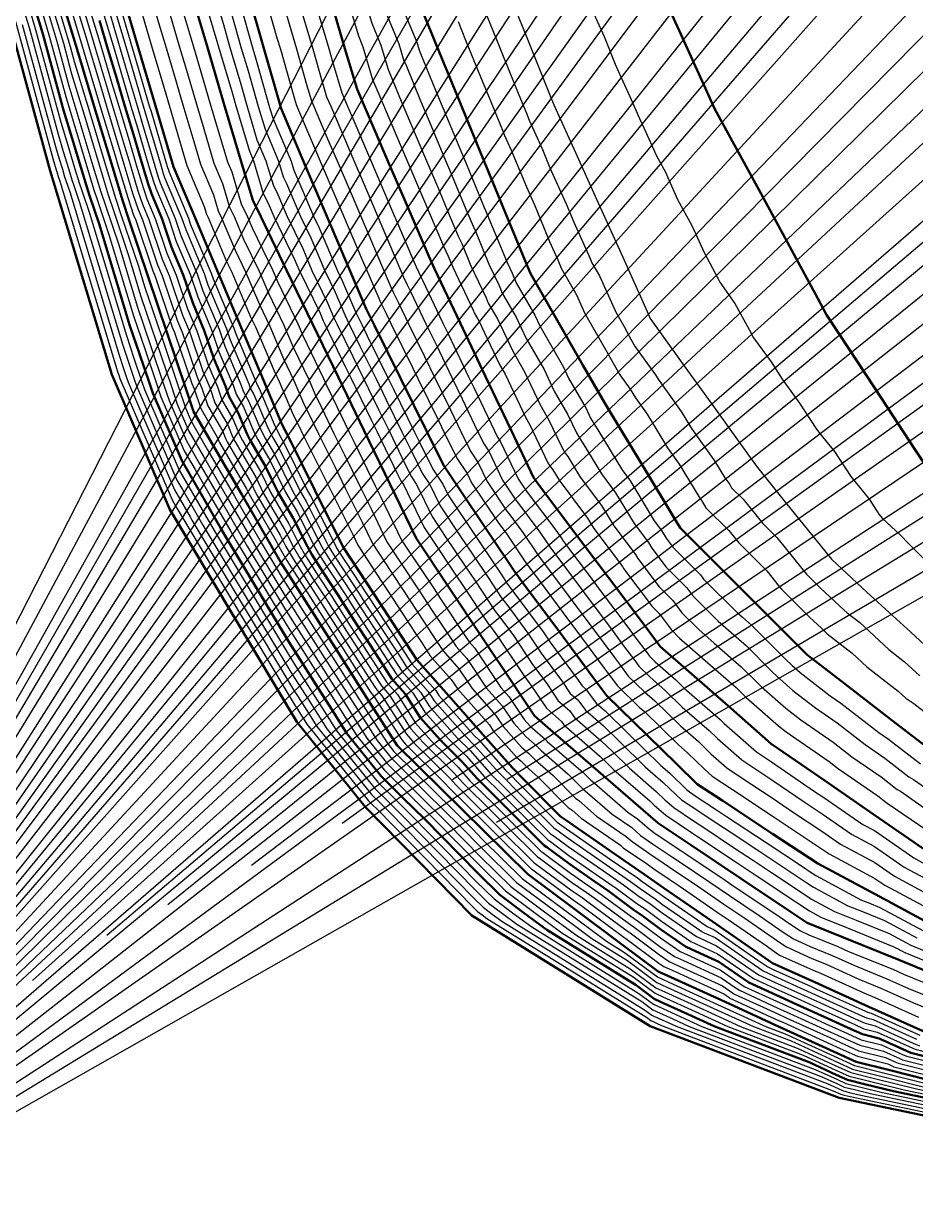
# Model space of a CAD drawing. Header units: metres. Extents: x -0.54 to 4.68, y -1.25 to 3.14.
# Drawn here: x 0.602 to 2.1, y 0.214 to 2.163 of the extents above; entities that cross this region are included whole.
import ezdxf

# ---------------------------------------------------------------- set-up
doc = ezdxf.new("R2010")
doc.units = ezdxf.units.M
doc.linetypes.add('LTYPE230', pattern=[4, 3, -1])
doc.layers.add('LAYER025', color=7, linetype='Continuous', lineweight=25, true_color=0xa35200)
doc.layers.add('LAYER026', color=7, linetype='Continuous', lineweight=50, true_color=0x753b00)
doc.layers.add('LAYER033', color=1, linetype='Continuous', lineweight=20)
doc.layers.add('LAYER047', color=3, linetype='Continuous')
doc.layers.add('LAYER230', color=1, linetype='LTYPE230')
picture_1 = doc.add_image_def('image1.png', size_in_pixel=(605, 509))

msp = doc.modelspace()

# ---------------------------------------------------------------- linework, layer by layer
at = {"layer": 'LAYER025', "color": 34, "linetype": 'Continuous', "lineweight": 25, "true_color": 0xa35200}
for points, elevation in [([(1.4108, 2.2291), (1.4483, 2.1364), (1.4857, 2.0437), (1.4928, 2.0261), (1.5261, 1.9522), (1.5672, 1.8611), (1.6083, 1.7699), (1.6493, 1.6787), (1.6545, 1.6672), (1.7055, 1.5962), (1.7639, 1.515), (1.8222, 1.4338), (1.8344, 1.4168), (1.8841, 1.3553), (1.9469, 1.2775), (1.9586, 1.263), (2.0184, 1.2078), (2.092, 1.1401), (2.1305, 1.1045)], 7), ([(0.6464, 2.2059), (0.6695, 2.1293), (0.6834, 2.0782), (0.7065, 2.0016), (0.7295, 1.9249), (0.7447, 1.8745), (0.7534, 1.8486), (0.779, 1.7728), (0.7997, 1.7043), (0.8252, 1.6285), (0.8508, 1.5527), (0.8607, 1.5233), (0.8802, 1.478), (0.9047, 1.4356), (0.9447, 1.3663), (0.9846, 1.297), (0.9968, 1.276), (1.0395, 1.2047), (1.0693, 1.1577), (1.1122, 1.0901), (1.1551, 1.0226), (1.196, 0.9583), (1.2189, 0.9297), (1.2785, 0.8708), (1.3354, 0.8146), (1.3713, 0.7781), (1.4302, 0.72), (1.4921, 0.6739), (1.5563, 0.6261), (1.6162, 0.5889), (1.6655, 0.5522), (1.6824, 0.5445), (1.7551, 0.5112), (1.8279, 0.478), (1.8913, 0.4539), (1.964, 0.4206), (1.9943, 0.4067), (2.0396, 0.3954), (2.1172, 0.376)], 42), ([(0.655, 2.2103), (0.6809, 2.1241), (0.6879, 2.0985), (0.7139, 2.0123), (0.7398, 1.9262), (0.7569, 1.8694), (0.7667, 1.8403), (0.7955, 1.755), (0.8058, 1.7207), (0.8346, 1.6355), (0.8633, 1.5502), (0.8745, 1.5171), (0.8842, 1.4945), (0.9117, 1.4467), (0.9567, 1.3688), (1.0017, 1.2908), (1.0154, 1.2672), (1.0367, 1.2315), (1.0703, 1.1786), (1.1186, 1.1027), (1.1668, 1.0267), (1.2128, 0.9543), (1.2242, 0.94), (1.2913, 0.8738), (1.3554, 0.8106), (1.3733, 0.7923), (1.4396, 0.7269), (1.5092, 0.675), (1.5814, 0.6213), (1.6114, 0.6027), (1.6668, 0.5614), (1.6858, 0.5527), (1.7677, 0.5153), (1.8495, 0.4779), (1.8812, 0.4658), (1.9631, 0.4284), (1.9972, 0.4128), (2.0481, 0.4001), (2.1354, 0.3782)], 41), ([(0.674, 2.2148), (0.6999, 2.1286), (0.7028, 2.119), (0.7287, 2.0328), (0.7315, 2.0233), (0.7575, 1.9371), (0.7605, 1.9268), (0.7776, 1.8701), (0.7874, 1.8409), (0.791, 1.8324), (0.8198, 1.7471), (0.8237, 1.7379), (0.8524, 1.6526), (0.8563, 1.6434), (0.8851, 1.5581), (0.8889, 1.5489), (0.9001, 1.5158), (0.9276, 1.4681), (0.9306, 1.4611), (0.9317, 1.4589), (0.9767, 1.381), (0.9811, 1.372), (1.0261, 1.2941), (1.0309, 1.2845), (1.0445, 1.2609), (1.0781, 1.208), (1.0832, 1.2001), (1.1315, 1.1242), (1.1369, 1.1158), (1.1852, 1.0398), (1.187, 1.0371), (1.1914, 1.032), (1.2374, 0.9597), (1.244, 0.9522), (1.3111, 0.8859), (1.3161, 0.8803), (1.3801, 0.8171), (1.3819, 0.8153), (1.3882, 0.809), (1.4544, 0.7436), (1.4553, 0.743), (1.525, 0.6911), (1.5332, 0.6854), (1.5382, 0.6819), (1.6104, 0.6281), (1.6136, 0.6259), (1.669, 0.5847), (1.6773, 0.579), (1.6963, 0.5703), (1.7781, 0.5329), (1.7863, 0.5272), (1.7882, 0.5259), (1.87, 0.4885), (1.8771, 0.4853), (1.9589, 0.4478), (1.9681, 0.4437), (2.0022, 0.4281), (2.0531, 0.4154), (2.0622, 0.4112), (2.0637, 0.4106), (2.151, 0.3887)], 39), ([(0.6844, 2.215), (0.7075, 2.1384), (0.7131, 2.1192), (0.7362, 2.0426), (0.7418, 2.0234), (0.7649, 1.9468), (0.7709, 1.9263), (0.7861, 1.8758), (0.7948, 1.8499), (0.8021, 1.8328), (0.8276, 1.757), (0.8354, 1.7385), (0.861, 1.6627), (0.8687, 1.6443), (0.8943, 1.5685), (0.9021, 1.5501), (0.912, 1.5207), (0.9365, 1.4783), (0.9423, 1.4643), (0.9445, 1.46), (0.9845, 1.3907), (0.9934, 1.3728), (1.0334, 1.3035), (1.0429, 1.2844), (1.0551, 1.2634), (1.0849, 1.2163), (1.0951, 1.2007), (1.138, 1.1332), (1.1489, 1.1164), (1.1918, 1.0489), (1.1954, 1.0434), (1.2043, 1.0333), (1.2452, 0.969), (1.2584, 0.954), (1.3181, 0.8951), (1.328, 0.8839), (1.385, 0.8277), (1.3884, 0.8241), (1.401, 0.8114), (1.4599, 0.7533), (1.4617, 0.7521), (1.5236, 0.706), (1.5401, 0.6946), (1.5501, 0.6876), (1.6143, 0.6398), (1.6207, 0.6354), (1.6699, 0.5987), (1.6864, 0.5874), (1.7033, 0.5796), (1.776, 0.5464), (1.7925, 0.535), (1.7962, 0.5324), (1.8689, 0.4992), (1.883, 0.4927), (1.9558, 0.4595), (1.974, 0.4512), (2.0043, 0.4373), (2.0496, 0.426), (2.0678, 0.4178), (2.0708, 0.4164), (2.1484, 0.397)], 38), ([(0.6948, 2.2151), (0.715, 2.1481), (0.7235, 2.1193), (0.7436, 2.0523), (0.7521, 2.0235), (0.7723, 1.9565), (0.7814, 1.9257), (0.7946, 1.8816), (0.8023, 1.8589), (0.8131, 1.8332), (0.8355, 1.7669), (0.8471, 1.7392), (0.8695, 1.6729), (0.8812, 1.6453), (0.9035, 1.5789), (0.9152, 1.5513), (0.9238, 1.5256), (0.9453, 1.4884), (0.9541, 1.4675), (0.9573, 1.461), (0.9923, 1.4004), (1.0057, 1.3735), (1.0407, 1.3129), (1.055, 1.2843), (1.0656, 1.2658), (1.0917, 1.2247), (1.107, 1.2012), (1.1446, 1.1421), (1.161, 1.117), (1.1985, 1.0579), (1.2039, 1.0497), (1.2172, 1.0346), (1.253, 0.9783), (1.2728, 0.9558), (1.325, 0.9043), (1.34, 0.8874), (1.3898, 0.8382), (1.395, 0.833), (1.4139, 0.8139), (1.4654, 0.763), (1.468, 0.7612), (1.5222, 0.7208), (1.5469, 0.7038), (1.562, 0.6933), (1.6181, 0.6515), (1.6277, 0.6449), (1.6708, 0.6128), (1.6955, 0.5957), (1.7103, 0.589), (1.7739, 0.5599), (1.7986, 0.5428), (1.8042, 0.539), (1.8678, 0.5098), (1.889, 0.5002), (1.9527, 0.4711), (1.98, 0.4587), (2.0065, 0.4466), (2.0461, 0.4367), (2.0734, 0.4243), (2.0779, 0.4223), (2.1458, 0.4053)], 37), ([(0.7052, 2.2153), (0.7225, 2.1578), (0.7338, 2.1195), (0.7511, 2.062), (0.7624, 2.0237), (0.7797, 1.9662), (0.7918, 1.9252), (0.8032, 1.8873), (0.8097, 1.8679), (0.8242, 1.8336), (0.8433, 1.7768), (0.8589, 1.7399), (0.8781, 1.6831), (0.8936, 1.6462), (0.9128, 1.5893), (0.9283, 1.5525), (0.9357, 1.5304), (0.9541, 1.4986), (0.9659, 1.4707), (0.9702, 1.462), (1.0002, 1.41), (1.018, 1.3742), (1.048, 1.3223), (1.067, 1.2841), (1.0761, 1.2683), (1.0985, 1.2331), (1.119, 1.2018), (1.1511, 1.1511), (1.173, 1.1176), (1.2051, 1.067), (1.2123, 1.056), (1.2301, 1.0359), (1.2608, 0.9876), (1.2873, 0.9576), (1.332, 0.9135), (1.3519, 0.891), (1.3946, 0.8488), (1.4016, 0.8418), (1.4267, 0.8163), (1.4709, 0.7727), (1.4744, 0.7703), (1.5209, 0.7357), (1.5537, 0.713), (1.5739, 0.699), (1.622, 0.6632), (1.6348, 0.6544), (1.6717, 0.6269), (1.7046, 0.6041), (1.7173, 0.5983), (1.7719, 0.5734), (1.8047, 0.5506), (1.8121, 0.5455), (1.8667, 0.5205), (1.8949, 0.5077), (1.9495, 0.4828), (1.9859, 0.4663), (2.0087, 0.4558), (2.0426, 0.4474), (2.0791, 0.4308), (2.085, 0.4281), (2.1432, 0.4136)], 36), ([(0.7601, 2.2066), (0.7855, 2.1202), (0.7884, 2.1107), (0.8138, 2.0243), (0.8167, 2.0148), (0.8439, 1.9224), (0.8458, 1.9161), (0.8469, 1.9129), (0.8794, 1.8357), (0.8826, 1.8262), (0.9176, 1.7433), (0.9208, 1.7338), (0.9557, 1.6509), (0.9589, 1.6414), (0.9939, 1.5585), (0.9951, 1.5548), (0.9982, 1.5495), (1.0247, 1.4866), (1.0344, 1.4671), (1.0394, 1.4585), (1.0795, 1.3779), (1.0845, 1.3693), (1.1273, 1.2834), (1.1288, 1.2808), (1.1325, 1.2749), (1.1785, 1.2045), (1.1839, 1.1961), (1.233, 1.1207), (1.2384, 1.1122), (1.2546, 1.0874), (1.2946, 1.0422), (1.2997, 1.0342), (1.3593, 0.9668), (1.3668, 0.9594), (1.4116, 0.9087), (1.4188, 0.9017), (1.4345, 0.8858), (1.4911, 0.8286), (1.4984, 0.8213), (1.5062, 0.8159), (1.514, 0.8101), (1.588, 0.7589), (1.6333, 0.7276), (1.6413, 0.7216), (1.67, 0.7018), (1.6762, 0.6972), (1.7502, 0.646), (1.7523, 0.645), (1.7614, 0.6409), (1.8354, 0.5897), (1.852, 0.5782), (1.8611, 0.574), (1.9247, 0.5452), (1.9338, 0.541), (2.0158, 0.5038), (2.0195, 0.5021), (2.0252, 0.5007), (2.1072, 0.4635)], 31), ([(0.7905, 2.2171), (0.8131, 2.1403), (0.8188, 2.1212), (0.8414, 2.0444), (0.8471, 2.0252), (0.8713, 1.9432), (0.877, 1.924), (0.9059, 1.8554), (0.9099, 1.8421), (0.9125, 1.8366), (0.9436, 1.7629), (0.9523, 1.7449), (0.9833, 1.6711), (0.992, 1.6531), (1.0231, 1.5794), (1.0318, 1.5614), (1.0554, 1.5055), (1.064, 1.4882), (1.0727, 1.4702), (1.1084, 1.3986), (1.1171, 1.3806), (1.1551, 1.3043), (1.1638, 1.2863), (1.2046, 1.2237), (1.2157, 1.207), (1.2595, 1.14), (1.2705, 1.1234), (1.2849, 1.1013), (1.3205, 1.0611), (1.3316, 1.0445), (1.3846, 0.9846), (1.3911, 0.9749), (1.4309, 0.9298), (1.4372, 0.9243), (1.4512, 0.9102), (1.4663, 0.8971), (1.5166, 0.8462), (1.5235, 0.8414), (1.5386, 0.8283), (1.6044, 0.7828), (1.6094, 0.7784), (1.6497, 0.7506), (1.6608, 0.7432), (1.6863, 0.7255), (1.703, 0.7144), (1.7687, 0.6689), (1.7854, 0.6578), (1.8512, 0.6123), (1.8659, 0.602), (1.8717, 0.5982), (1.9282, 0.5726), (1.9403, 0.5677), (2.0132, 0.5346), (2.0317, 0.5271), (2.1046, 0.494)], 29), ([(0.8134, 2.2178), (0.8304, 2.1603), (0.8418, 2.1219), (0.8587, 2.0644), (0.8701, 2.026), (0.8883, 1.9644), (0.8997, 1.9261), (0.9213, 1.8747), (0.9293, 1.848), (0.9345, 1.837), (0.9578, 1.7817), (0.9752, 1.7457), (0.9985, 1.6904), (1.0159, 1.6544), (1.0392, 1.5991), (1.0566, 1.5631), (1.0743, 1.5212), (1.0808, 1.5082), (1.0981, 1.4722), (1.1249, 1.4185), (1.1423, 1.3824), (1.1708, 1.3252), (1.1882, 1.2892), (1.2189, 1.2423), (1.2411, 1.209), (1.2738, 1.1587), (1.296, 1.1254), (1.3068, 1.1089), (1.3335, 1.0788), (1.3557, 1.0455), (1.3954, 1.0005), (1.4084, 0.9812), (1.4383, 0.9474), (1.4509, 0.9364), (1.4613, 0.9258), (1.4915, 0.8996), (1.5292, 0.8614), (1.5345, 0.8578), (1.5646, 0.8316), (1.614, 0.7974), (1.624, 0.7887), (1.6541, 0.7679), (1.6764, 0.753), (1.6956, 0.7397), (1.7288, 0.7175), (1.7782, 0.6834), (1.8114, 0.6612), (1.8608, 0.627), (1.8719, 0.6194), (1.8833, 0.6117), (1.9257, 0.5925), (1.95, 0.5826), (2.0046, 0.5579), (2.0417, 0.5428), (2.0963, 0.518), (2.1334, 0.503)], 28), ([(0.9016, 2.2191), (0.9244, 2.1424), (0.9298, 2.1232), (0.9526, 2.0465), (0.9583, 2.0266), (0.9811, 1.9499), (0.9886, 1.9321), (1.0045, 1.8788), (1.0151, 1.8569), (1.0229, 1.8384), (1.0577, 1.7664), (1.0655, 1.748), (1.1003, 1.676), (1.1057, 1.6633), (1.1084, 1.6577), (1.1432, 1.5856), (1.152, 1.5677), (1.1868, 1.4957), (1.1957, 1.4777), (1.2304, 1.4057), (1.2359, 1.3946), (1.2402, 1.3883), (1.2749, 1.3162), (1.2861, 1.2996), (1.3305, 1.233), (1.3388, 1.2206), (1.3832, 1.154), (1.3862, 1.15), (1.3981, 1.1339), (1.4425, 1.0674), (1.4544, 1.0513), (1.4803, 1.0125), (1.5055, 0.9906), (1.5098, 0.9848), (1.5701, 0.9323), (1.5793, 0.9234), (1.5936, 0.9094), (1.6539, 0.8569), (1.6609, 0.8501), (1.6808, 0.8328), (1.7254, 0.803), (1.7339, 0.7974), (1.8005, 0.7529), (1.8172, 0.7419), (1.8323, 0.7319), (1.8989, 0.6875), (1.9218, 0.6722), (1.941, 0.6619), (1.9896, 0.6421), (2.0637, 0.612), (2.0817, 0.6023), (2.1559, 0.5722)], 24), ([(0.921, 2.2181), (0.9381, 2.1606), (0.949, 2.1222), (0.9661, 2.0646), (0.9774, 2.0249), (0.9945, 1.9674), (1.0096, 1.9318), (1.0215, 1.8918), (1.0295, 1.8753), (1.0451, 1.8385), (1.0712, 1.7845), (1.0868, 1.7477), (1.1129, 1.6936), (1.1237, 1.6683), (1.1292, 1.6571), (1.1553, 1.6031), (1.173, 1.5672), (1.1991, 1.5132), (1.2168, 1.4773), (1.2429, 1.4233), (1.2538, 1.4011), (1.2623, 1.3884), (1.2884, 1.3344), (1.3106, 1.3011), (1.3439, 1.2512), (1.3606, 1.2263), (1.3939, 1.1764), (1.3999, 1.1683), (1.4237, 1.1362), (1.457, 1.0863), (1.4808, 1.0542), (1.5002, 1.0251), (1.5191, 1.0087), (1.5277, 0.997), (1.573, 0.9576), (1.5913, 0.9398), (1.6199, 0.9119), (1.6651, 0.8725), (1.6791, 0.8589), (1.694, 0.8458), (1.7274, 0.8235), (1.7446, 0.8122), (1.7945, 0.7789), (1.8279, 0.7569), (1.8582, 0.7369), (1.9081, 0.7036), (1.9253, 0.6921), (1.9637, 0.6714), (2.0002, 0.6566), (2.0558, 0.6341), (2.0918, 0.6147), (2.1474, 0.5921)], 23), ([(1.0061, 2.2155), (1.028, 2.1386), (1.0337, 2.1194), (1.0563, 2.0399), (1.0604, 2.0263), (1.0627, 2.021), (1.0929, 1.9498), (1.1008, 1.9314), (1.1321, 1.8578), (1.1399, 1.8394), (1.1712, 1.7658), (1.1773, 1.7517), (1.1988, 1.7011), (1.2008, 1.6968), (1.2118, 1.6744), (1.2204, 1.6563), (1.2558, 1.5846), (1.2643, 1.5665), (1.2997, 1.4948), (1.3083, 1.4767), (1.3301, 1.4324), (1.3471, 1.4069), (1.3547, 1.3911), (1.3992, 1.3246), (1.4006, 1.3227), (1.4126, 1.3067), (1.4459, 1.2569), (1.4579, 1.2407), (1.4699, 1.2247), (1.5176, 1.1605), (1.5296, 1.1445), (1.5773, 1.0802), (1.5824, 1.0734), (1.5996, 1.0502), (1.6361, 1.0145), (1.6448, 1.0069), (1.702, 0.951), (1.717, 0.9378), (1.7449, 0.9106), (1.7585, 0.8987), (1.7927, 0.8761), (1.8595, 0.8321), (1.8776, 0.8196), (1.9383, 0.7796), (1.9547, 0.7682), (2.0316, 0.7269), (2.0482, 0.7155), (2.1203, 0.6767)], 19), ([(1.033, 2.2158), (1.0495, 2.1581), (1.0608, 2.1197), (1.0778, 2.0601), (1.0859, 2.0328), (1.0905, 2.0222), (1.1131, 1.9688), (1.1289, 1.9321), (1.1523, 1.8768), (1.1681, 1.8401), (1.1916, 1.7848), (1.2036, 1.7567), (1.2197, 1.7187), (1.2237, 1.7102), (1.232, 1.6934), (1.2492, 1.6573), (1.2757, 1.6035), (1.2928, 1.5673), (1.3193, 1.5135), (1.3365, 1.4773), (1.3529, 1.4441), (1.3656, 1.425), (1.3807, 1.3933), (1.414, 1.3435), (1.417, 1.3396), (1.441, 1.3075), (1.466, 1.2702), (1.475, 1.2581), (1.4989, 1.2261), (1.5347, 1.1779), (1.5587, 1.1459), (1.5944, 1.0977), (1.6046, 1.0842), (1.6176, 1.0667), (1.6449, 1.04), (1.6623, 1.0248), (1.7052, 0.9829), (1.7353, 0.9565), (1.7562, 0.9361), (1.7833, 0.9123), (1.809, 0.8954), (1.8591, 0.8624), (1.8952, 0.8374), (1.9408, 0.8074), (1.9737, 0.7846), (2.0313, 0.7536), (2.0645, 0.7307), (2.1185, 0.7017)], 18), ([(1.142, 2.2185), (1.1647, 2.1418), (1.1723, 2.1233), (1.1885, 2.0687), (1.1976, 2.0475), (1.2052, 2.029), (1.2367, 1.9555), (1.2443, 1.937), (1.2758, 1.8634), (1.2834, 1.8449), (1.3075, 1.7885), (1.3155, 1.7716), (1.3231, 1.7532), (1.3573, 1.6809), (1.3591, 1.6766), (1.3667, 1.6632), (1.401, 1.5909), (1.411, 1.5736), (1.4452, 1.5013), (1.4526, 1.4885), (1.4826, 1.425), (1.4853, 1.4205), (1.4912, 1.4127), (1.5015, 1.3956), (1.5495, 1.3316), (1.5598, 1.3145), (1.6078, 1.2505), (1.6098, 1.2473), (1.6578, 1.1833), (1.6693, 1.1718), (1.6896, 1.1446), (1.7038, 1.1305), (1.7384, 1.1001), (1.7986, 1.0475), (1.8128, 1.0333), (1.8156, 1.0305), (1.8699, 0.9829), (1.8825, 0.9732), (1.9548, 0.9232), (1.9706, 0.911), (2.0365, 0.8655), (2.0499, 0.8551), (2.0525, 0.8535), (2.1187, 0.8078)], 14), ([(1.1702, 2.2204), (1.1872, 2.1629), (1.2024, 2.1259), (1.2146, 2.085), (1.2214, 2.0691), (1.2366, 2.0321), (1.2602, 1.9769), (1.2754, 1.9399), (1.299, 1.8848), (1.3142, 1.8478), (1.3323, 1.8055), (1.3383, 1.7928), (1.3535, 1.7558), (1.3792, 1.7016), (1.3827, 1.6931), (1.398, 1.6664), (1.4237, 1.6121), (1.4436, 1.5775), (1.4693, 1.5232), (1.484, 1.4976), (1.5066, 1.4499), (1.512, 1.441), (1.5164, 1.4352), (1.537, 1.4009), (1.573, 1.3529), (1.5937, 1.3187), (1.6297, 1.2707), (1.6335, 1.2643), (1.6695, 1.2163), (1.6926, 1.1933), (1.7078, 1.1729), (1.7361, 1.1447), (1.7621, 1.1219), (1.8073, 1.0824), (1.8356, 1.0541), (1.8413, 1.0484), (1.882, 1.0128), (1.9072, 0.9932), (1.9614, 0.9558), (1.9931, 0.9313), (2.0424, 0.8972), (2.0693, 0.8764), (2.0744, 0.8732), (2.1241, 0.8389)], 13), ([(1.2322, 2.2052), (1.2626, 2.1312), (1.2667, 2.1175), (1.269, 2.1122), (1.2994, 2.0382), (1.3072, 2.0198), (1.3376, 1.9458), (1.3455, 1.9275), (1.3759, 1.8535), (1.3819, 1.8394), (1.3839, 1.8352), (1.4144, 1.7612), (1.4229, 1.7431), (1.4299, 1.726), (1.4606, 1.6726), (1.4691, 1.6546), (1.509, 1.5852), (1.5175, 1.5671), (1.547, 1.5157), (1.5545, 1.4999), (1.5653, 1.4821), (1.5667, 1.4801), (1.6081, 1.4116), (1.6201, 1.3956), (1.6614, 1.3271), (1.6734, 1.3111), (1.6811, 1.2984), (1.6931, 1.2824), (1.7391, 1.2364), (1.7442, 1.2296), (1.8008, 1.173), (1.8095, 1.1655), (1.8245, 1.1523), (1.8811, 1.0957), (1.8926, 1.0843), (1.9061, 1.0724), (1.9566, 1.0334), (1.9747, 1.0209), (2.038, 0.9719), (2.0544, 0.9606), (2.1081, 0.919)], 11), ([(0.6034, 2.1842), (0.6121, 2.1555), (0.6608, 1.9764), (0.6694, 1.9476), (0.6781, 1.9189), (0.6838, 1.9), (0.6871, 1.8903), (0.6966, 1.8619), (0.7691, 1.6221), (0.7787, 1.5937), (0.7883, 1.5653), (0.792, 1.5542), (0.8601, 1.3957), (0.8693, 1.3798), (0.8843, 1.3538), (0.8993, 1.3278), (0.9038, 1.3199), (1.0532, 1.0705), (1.0644, 1.0529), (1.0805, 1.0276), (1.0966, 1.0022), (1.1119, 0.9781), (1.1921, 0.8781), (1.2145, 0.856), (1.2358, 0.8349), (1.3612, 0.7072), (1.3833, 0.6854), (1.4065, 0.6681), (1.4305, 0.6501), (1.6403, 0.52), (1.6588, 0.5063), (1.6651, 0.5034), (1.6924, 0.4909), (1.7197, 0.4784), (1.9416, 0.3942), (1.9689, 0.3817), (1.9802, 0.3765), (1.9972, 0.3723), (2.0263, 0.365), (2.2839, 0.3112)], 47), ([(0.612, 2.1886), (0.6235, 2.1503), (0.6653, 1.9967), (0.6768, 1.9584), (0.6884, 1.9201), (0.696, 1.8949), (0.7003, 1.882), (0.7131, 1.844), (0.7752, 1.6385), (0.788, 1.6006), (0.8008, 1.5627), (0.8057, 1.548), (0.8641, 1.4122), (0.8763, 1.391), (0.8963, 1.3563), (0.9163, 1.3217), (0.9224, 1.3111), (1.0505, 1.0973), (1.0654, 1.0738), (1.0868, 1.0401), (1.1083, 1.0063), (1.1287, 0.9741), (1.1975, 0.8884), (1.2273, 0.859), (1.2557, 0.8309), (1.3632, 0.7214), (1.3926, 0.6923), (1.4236, 0.6692), (1.4557, 0.6453), (1.6355, 0.5338), (1.6601, 0.5155), (1.6686, 0.5116), (1.7049, 0.495), (1.7413, 0.4783), (1.9315, 0.4061), (1.9679, 0.3895), (1.983, 0.3826), (2.0057, 0.3769), (2.0445, 0.3672), (2.2653, 0.3211)], 46), ([(0.6292, 2.1973), (0.6465, 2.1398), (0.6744, 2.0374), (0.6916, 1.98), (0.7089, 1.9225), (0.7203, 1.8847), (0.7269, 1.8653), (0.7461, 1.8084), (0.7874, 1.6714), (0.8066, 1.6146), (0.8258, 1.5577), (0.8332, 1.5357), (0.8721, 1.4451), (0.8905, 1.4133), (0.9205, 1.3613), (0.9505, 1.3093), (0.9596, 1.2935), (1.045, 1.151), (1.0674, 1.1158), (1.0995, 1.0651), (1.1317, 1.0145), (1.1623, 0.9662), (1.2082, 0.909), (1.2529, 0.8649), (1.2956, 0.8227), (1.3672, 0.7497), (1.4114, 0.7061), (1.4579, 0.6715), (1.506, 0.6357), (1.6258, 0.5614), (1.6628, 0.5339), (1.6755, 0.5281), (1.73, 0.5031), (1.7846, 0.4782), (1.9114, 0.43), (1.966, 0.4051), (1.9887, 0.3947), (2.0226, 0.3862), (2.0809, 0.3716), (2.2281, 0.3409)], 44), ([(0.6378, 2.2016), (0.658, 2.1346), (0.6789, 2.0578), (0.699, 1.9908), (0.7192, 1.9237), (0.7325, 1.8796), (0.7402, 1.8569), (0.7625, 1.7906), (0.7936, 1.6879), (0.8159, 1.6215), (0.8383, 1.5552), (0.847, 1.5295), (0.8762, 1.4616), (0.8976, 1.4244), (0.9326, 1.3638), (0.9676, 1.3032), (0.9782, 1.2847), (1.0422, 1.1779), (1.0684, 1.1367), (1.1059, 1.0776), (1.1434, 1.0185), (1.1791, 0.9622), (1.2135, 0.9194), (1.2657, 0.8679), (1.3155, 0.8187), (1.3692, 0.7639), (1.4208, 0.7131), (1.475, 0.6727), (1.5311, 0.6309), (1.621, 0.5751), (1.6641, 0.543), (1.6789, 0.5363), (1.7426, 0.5072), (1.8062, 0.4781), (1.9013, 0.442), (1.965, 0.4128), (1.9915, 0.4007), (2.0311, 0.3908), (2.099, 0.3738), (2.2094, 0.3508)], 43), ([(0.745, 2.1871), (0.7648, 2.1199), (0.7735, 2.0912), (0.7933, 2.0241), (0.8019, 1.9953), (0.8231, 1.9235), (0.8288, 1.9046), (0.832, 1.8949), (0.8573, 1.8349), (0.8669, 1.8065), (0.8941, 1.7419), (0.9037, 1.7135), (0.9309, 1.649), (0.9404, 1.6206), (0.9676, 1.5561), (0.9713, 1.5451), (0.9805, 1.5291), (1.0011, 1.4802), (1.0087, 1.4651), (1.0237, 1.4391), (1.0549, 1.3765), (1.0699, 1.3505), (1.1032, 1.2837), (1.1077, 1.2758), (1.1189, 1.2582), (1.1547, 1.2034), (1.1708, 1.1781), (1.209, 1.1195), (1.2251, 1.0941), (1.2377, 1.0748), (1.2688, 1.0397), (1.2841, 1.0155), (1.3305, 0.9631), (1.3529, 0.941), (1.3877, 0.9016), (1.4091, 0.8806), (1.4213, 0.8682), (1.4653, 0.8237), (1.4874, 0.8019), (1.4935, 0.7977), (1.5167, 0.7804), (1.5743, 0.7406), (1.6095, 0.7162), (1.6336, 0.6983), (1.6559, 0.6828), (1.6744, 0.6691), (1.732, 0.6292), (1.7383, 0.6263), (1.7656, 0.6139), (1.8232, 0.574), (1.8361, 0.5651), (1.8634, 0.5526), (1.9128, 0.5302), (1.9401, 0.5177), (2.0038, 0.4888), (2.0152, 0.4836), (2.0322, 0.4794), (2.0959, 0.4504), (2.1063, 0.4457)], 33), ([(0.7525, 2.1968), (0.7752, 2.1201), (0.7809, 2.1009), (0.8035, 2.0242), (0.8093, 2.0051), (0.8335, 1.923), (0.8373, 1.9104), (0.8395, 1.9039), (0.8684, 1.8353), (0.8748, 1.8163), (0.9058, 1.7426), (0.9122, 1.7237), (0.9433, 1.65), (0.9497, 1.631), (0.9807, 1.5573), (0.9832, 1.5499), (0.9893, 1.5393), (1.0129, 1.4834), (1.0215, 1.4661), (1.0315, 1.4488), (1.0672, 1.3772), (1.0772, 1.3599), (1.1152, 1.2836), (1.1183, 1.2783), (1.1257, 1.2666), (1.1666, 1.204), (1.1773, 1.1871), (1.221, 1.1201), (1.2318, 1.1032), (1.2461, 1.0811), (1.2817, 1.0409), (1.2919, 1.0249), (1.3449, 0.9649), (1.3598, 0.9502), (1.3997, 0.9052), (1.4139, 0.8911), (1.4279, 0.877), (1.4782, 0.8261), (1.4929, 0.8116), (1.4999, 0.8068), (1.5153, 0.7953), (1.5811, 0.7497), (1.6214, 0.7219), (1.6374, 0.71), (1.663, 0.6923), (1.6753, 0.6831), (1.7411, 0.6376), (1.7453, 0.6357), (1.7635, 0.6274), (1.8293, 0.5818), (1.8441, 0.5716), (1.8622, 0.5633), (1.9187, 0.5377), (1.9369, 0.5294), (2.0098, 0.4963), (2.0174, 0.4929), (2.0287, 0.49), (2.1015, 0.457)], 32), ([(0.8649, 2.2001), (0.8877, 2.1234), (0.8933, 2.1042), (0.9161, 2.0276), (0.9222, 2.007), (0.945, 1.9303), (0.9522, 1.9132), (0.968, 1.8599), (0.9786, 1.8379), (0.9864, 1.8195), (1.0212, 1.7475), (1.0289, 1.729), (1.0637, 1.657), (1.0715, 1.6385), (1.1063, 1.5665), (1.1122, 1.5525), (1.1143, 1.5482), (1.1491, 1.4762), (1.158, 1.4583), (1.1928, 1.3862), (1.2023, 1.3671), (1.2371, 1.2951), (1.2473, 1.2795), (1.2917, 1.2129), (1.3026, 1.1961), (1.347, 1.1296), (1.3506, 1.1241), (1.3595, 1.114), (1.4039, 1.0475), (1.4171, 1.0325), (1.443, 0.9937), (1.453, 0.9825), (1.4782, 0.9605), (1.4816, 0.957), (1.542, 0.9045), (1.5546, 0.8918), (1.5563, 0.8906), (1.6167, 0.8381), (1.6331, 0.8267), (1.6531, 0.8094), (1.6631, 0.8024), (1.7077, 0.7726), (1.7141, 0.7682), (1.7806, 0.7238), (1.797, 0.7124), (1.8636, 0.668), (1.88, 0.6566), (1.8837, 0.6541), (1.9066, 0.6388), (1.9207, 0.6324), (1.9693, 0.6126), (1.9876, 0.6044), (2.0617, 0.5743), (2.0799, 0.566), (2.154, 0.5359)], 26), ([(0.9655, 2.1971), (0.9874, 2.1201), (0.9931, 2.101), (1.0157, 2.0215), (1.0214, 2.0023), (1.0517, 1.9311), (1.0556, 1.9178), (1.0583, 1.9123), (1.0896, 1.8387), (1.0983, 1.8206), (1.1296, 1.747), (1.1383, 1.729), (1.1598, 1.6784), (1.1708, 1.656), (1.1795, 1.638), (1.2149, 1.5662), (1.2236, 1.5482), (1.259, 1.4764), (1.2677, 1.4584), (1.2895, 1.4141), (1.3065, 1.3887), (1.3152, 1.3707), (1.3597, 1.3042), (1.3708, 1.2876), (1.4041, 1.2378), (1.4152, 1.2212), (1.4272, 1.205), (1.4749, 1.1408), (1.486, 1.1241), (1.5337, 1.0599), (1.5401, 1.0502), (1.5464, 1.0447), (1.5637, 1.0214), (1.5788, 1.0083), (1.6153, 0.9726), (1.6725, 0.9167), (1.6876, 0.9036), (1.7155, 0.8764), (1.7204, 0.872), (1.7316, 0.8646), (1.7658, 0.842), (1.7825, 0.8309), (1.8493, 0.7869), (1.9099, 0.7469), (1.9266, 0.7358), (1.9323, 0.7319), (2.0092, 0.6906), (2.0214, 0.6857), (2.0399, 0.6781), (2.1119, 0.6394)], 21), ([(1.0923, 2.197), (1.1151, 2.1203), (1.1208, 2.1005), (1.137, 2.0459), (1.146, 2.0247), (1.1536, 2.0069), (1.1851, 1.9333), (1.1929, 1.9149), (1.2244, 1.8414), (1.2322, 1.823), (1.2563, 1.7666), (1.2617, 1.754), (1.2697, 1.7371), (1.2725, 1.7315), (1.3067, 1.6592), (1.3155, 1.6412), (1.3498, 1.5689), (1.3586, 1.551), (1.3929, 1.4787), (1.3983, 1.4676), (1.4026, 1.4613), (1.4327, 1.3978), (1.4438, 1.3812), (1.4497, 1.3734), (1.4976, 1.3093), (1.506, 1.2969), (1.509, 1.2929), (1.557, 1.2289), (1.5689, 1.2128), (1.6169, 1.1488), (1.6288, 1.1327), (1.6492, 1.1056), (1.6535, 1.0998), (1.6626, 1.0908), (1.6973, 1.0605), (1.7116, 1.0465), (1.7718, 0.9938), (1.7787, 0.987), (1.833, 0.9395), (1.8416, 0.9339), (1.8583, 0.9229), (1.9305, 0.8729), (1.9457, 0.8629), (2.0115, 0.8174), (2.0308, 0.8071), (2.097, 0.7613), (2.115, 0.7516)], 16), ([(1.2097, 2.184), (1.2325, 2.1285), (1.2406, 2.1012), (1.2452, 2.0906), (1.268, 2.0352), (1.2837, 1.9984), (1.3065, 1.9429), (1.3223, 1.9061), (1.3451, 1.8506), (1.3571, 1.8224), (1.3611, 1.814), (1.3839, 1.7585), (1.4011, 1.7223), (1.4063, 1.7096), (1.4293, 1.6695), (1.4464, 1.6334), (1.4763, 1.5813), (1.4934, 1.5452), (1.5155, 1.5066), (1.5306, 1.4749), (1.5386, 1.4616), (1.5415, 1.4577), (1.5725, 1.4063), (1.5965, 1.3743), (1.6275, 1.3229), (1.6515, 1.2909), (1.6573, 1.2814), (1.6813, 1.2494), (1.7159, 1.2148), (1.726, 1.2013), (1.7685, 1.1588), (1.7858, 1.1437), (1.8159, 1.1173), (1.8583, 1.0749), (1.8669, 1.0664), (1.8941, 1.0426), (1.9319, 1.0133), (1.9681, 0.9883), (2.0155, 0.9516), (2.0484, 0.9289), (2.0887, 0.8977), (2.0964, 0.893), (2.1296, 0.8701)], 12), ([(1.3714, 2.1974), (1.3964, 2.1355), (1.4091, 2.1047), (1.4341, 2.0429), (1.4467, 2.0121), (1.4515, 2.0003), (1.4737, 1.9511), (1.4863, 1.9203), (1.5137, 1.8595), (1.5264, 1.8286), (1.5538, 1.7679), (1.5567, 1.7608), (1.5695, 1.7385), (1.5968, 1.6777), (1.6134, 1.6488), (1.6169, 1.6412), (1.6292, 1.6198), (1.6632, 1.5724), (1.6676, 1.565), (1.7065, 1.5109), (1.7238, 1.4824), (1.7627, 1.4282), (1.7799, 1.3997), (1.788, 1.3883), (1.7912, 1.383), (1.8104, 1.3639), (1.8435, 1.3228), (1.8671, 1.2993), (1.909, 1.2474), (1.9168, 1.2378), (1.9404, 1.2142), (1.9803, 1.1774), (1.985, 1.1726), (2.0061, 1.1564), (2.0551, 1.1112), (2.0814, 1.0908), (2.1071, 1.0671)], 8), ([(1.5565, 2.1861), (1.5772, 2.1405), (1.5959, 2.0942), (1.5995, 2.0854), (1.6201, 2.0398), (1.6368, 2.0029), (1.6444, 1.986), (1.665, 1.9404), (1.68, 1.9128), (1.7005, 1.8672), (1.7244, 1.8232), (1.7449, 1.7777), (1.7687, 1.7337), (1.7713, 1.728), (1.7968, 1.6925), (1.8207, 1.6485), (1.8281, 1.6348), (1.8573, 1.5942), (1.8762, 1.5654), (1.9053, 1.5248), (1.9327, 1.483), (1.9388, 1.4745), (1.9637, 1.4437), (1.9911, 1.4019), (2.0225, 1.363), (2.0383, 1.3387), (2.0442, 1.3315), (2.0741, 1.3039), (2.0888, 1.2889), (2.1238, 1.2533)], 6), ([(0.5891, 2.166), (0.6518, 1.9356), (0.6546, 1.9261), (0.6575, 1.9165), (0.6594, 1.9102), (0.6605, 1.907), (0.6637, 1.8975), (0.7568, 1.5892), (0.76, 1.5797), (0.7632, 1.5703), (0.7645, 1.5666), (0.852, 1.3628), (0.8551, 1.3575), (0.8601, 1.3488), (0.8651, 1.3402), (0.8666, 1.3375), (1.0587, 1.0168), (1.0624, 1.011), (1.0678, 1.0025), (1.0732, 0.9941), (1.0783, 0.986), (1.1814, 0.8574), (1.1888, 0.85), (1.196, 0.843), (1.3571, 0.6788), (1.3645, 0.6715), (1.3722, 0.6657), (1.3803, 0.6598), (1.6499, 0.4925), (1.6561, 0.4879), (1.6582, 0.4869), (1.6673, 0.4828), (1.6764, 0.4786), (1.9617, 0.3703), (1.9708, 0.3662), (1.9746, 0.3644), (1.9802, 0.363), (1.9899, 0.3606), (2.3212, 0.2914)], 49), ([(0.7375, 2.1773), (0.7545, 2.1198), (0.766, 2.0815), (0.783, 2.0239), (0.7945, 1.9856), (0.8126, 1.9241), (0.8202, 1.8988), (0.8246, 1.8859), (0.8463, 1.8345), (0.8591, 1.7966), (0.8824, 1.7413), (0.8951, 1.7034), (0.9184, 1.6481), (0.9312, 1.6102), (0.9545, 1.5549), (0.9595, 1.5402), (0.9717, 1.519), (0.9894, 1.477), (0.9959, 1.4641), (1.0158, 1.4294), (1.0426, 1.3757), (1.0626, 1.3411), (1.0911, 1.2839), (1.0972, 1.2733), (1.1121, 1.2498), (1.1428, 1.2029), (1.1642, 1.1691), (1.197, 1.1189), (1.2184, 1.0851), (1.2292, 1.0685), (1.2559, 1.0384), (1.2763, 1.0062), (1.3161, 0.9613), (1.3459, 0.9319), (1.3758, 0.8981), (1.4043, 0.87), (1.4147, 0.8594), (1.4525, 0.8212), (1.4819, 0.7922), (1.4871, 0.7886), (1.5181, 0.7655), (1.5674, 0.7314), (1.5976, 0.7105), (1.6297, 0.6866), (1.6489, 0.6733), (1.6735, 0.655), (1.7228, 0.6209), (1.7313, 0.617), (1.7677, 0.6004), (1.817, 0.5662), (1.8281, 0.5586), (1.8645, 0.5419), (1.9068, 0.5227), (1.9432, 0.5061), (1.9979, 0.4813), (2.013, 0.4744), (2.0357, 0.4687), (2.0903, 0.4439), (2.0992, 0.4399), (2.138, 0.4302)], 34), ([(0.8476, 2.1802), (0.8647, 2.1227), (0.876, 2.0843), (0.8931, 2.0268), (0.9052, 1.9857), (0.9223, 1.9282), (0.9368, 1.8939), (0.9486, 1.8539), (0.9566, 1.8375), (0.9721, 1.8006), (0.9982, 1.7466), (1.0137, 1.7097), (1.0398, 1.6557), (1.0554, 1.6188), (1.0814, 1.5648), (1.0932, 1.5368), (1.0975, 1.5282), (1.1236, 1.4742), (1.1415, 1.4384), (1.1676, 1.3843), (1.1866, 1.3462), (1.2126, 1.2922), (1.2331, 1.2609), (1.2664, 1.2109), (1.2882, 1.1774), (1.3215, 1.1275), (1.3287, 1.1165), (1.3465, 1.0964), (1.3798, 1.0465), (1.4063, 1.0165), (1.4257, 0.9874), (1.4456, 0.9649), (1.4645, 0.9485), (1.4715, 0.9414), (1.5168, 0.902), (1.5419, 0.8766), (1.5454, 0.8742), (1.5907, 0.8348), (1.6236, 0.8121), (1.6385, 0.7991), (1.6586, 0.7851), (1.6921, 0.7628), (1.7048, 0.754), (1.7547, 0.7207), (1.7876, 0.6979), (1.8375, 0.6646), (1.8704, 0.6418), (1.8778, 0.6367), (1.895, 0.6253), (1.9232, 0.6124), (1.9597, 0.5976), (1.9961, 0.5811), (2.0517, 0.5585), (2.0881, 0.542), (2.1437, 0.5194)], 27), ([(0.9518, 2.1788), (0.9682, 2.1211), (0.9796, 2.0828), (0.9966, 2.0232), (1.008, 1.9848), (1.0307, 1.9314), (1.0386, 1.9048), (1.0439, 1.8938), (1.0673, 1.8386), (1.0847, 1.8026), (1.1082, 1.7473), (1.1256, 1.7113), (1.1417, 1.6734), (1.15, 1.6565), (1.1674, 1.6205), (1.1939, 1.5667), (1.2113, 1.5307), (1.2379, 1.4769), (1.2553, 1.4408), (1.2716, 1.4076), (1.2844, 1.3885), (1.3018, 1.3525), (1.3352, 1.3027), (1.3574, 1.2694), (1.3824, 1.2321), (1.4046, 1.1988), (1.4136, 1.1867), (1.4493, 1.1385), (1.4715, 1.1052), (1.5072, 1.057), (1.5202, 1.0376), (1.5328, 1.0267), (1.5457, 1.0092), (1.5759, 0.983), (1.6033, 0.9562), (1.6462, 0.9143), (1.6764, 0.888), (1.6973, 0.8676), (1.7072, 0.8589), (1.7295, 0.8441), (1.7552, 0.8271), (1.7885, 0.8049), (1.8386, 0.7719), (1.8841, 0.7419), (1.9173, 0.7197), (1.9288, 0.712), (1.9865, 0.681), (2.0108, 0.6711), (2.0478, 0.6561), (2.1019, 0.627)], 22), ([(1.0709, 2.1776), (1.088, 2.12), (1.0993, 2.0803), (1.1114, 2.0393), (1.1182, 2.0235), (1.1334, 1.9879), (1.157, 1.9327), (1.1726, 1.8959), (1.1962, 1.8407), (1.2119, 1.8039), (1.23, 1.7616), (1.2407, 1.7363), (1.2467, 1.7237), (1.2522, 1.7124), (1.2779, 1.6582), (1.2956, 1.6223), (1.3213, 1.5681), (1.339, 1.5322), (1.3647, 1.478), (1.3756, 1.4559), (1.3841, 1.4432), (1.4067, 1.3955), (1.4289, 1.3623), (1.4333, 1.3565), (1.4693, 1.3084), (1.486, 1.2836), (1.492, 1.2755), (1.528, 1.2275), (1.5518, 1.1954), (1.5878, 1.1474), (1.6116, 1.1152), (1.6269, 1.0949), (1.6355, 1.0832), (1.6538, 1.0654), (1.6798, 1.0427), (1.7084, 1.0147), (1.7535, 0.9752), (1.7675, 0.9616), (1.8082, 0.9259), (1.8253, 0.9146), (1.8587, 0.8926), (1.9129, 0.8552), (1.9432, 0.8351), (1.9926, 0.801), (2.0311, 0.7804), (2.0807, 0.746), (2.1168, 0.7267)], 17), ([(1.3321, 2.1656), (1.3446, 2.1347), (1.3699, 2.073), (1.3824, 2.0421), (1.4078, 1.9804), (1.4101, 1.9746), (1.4212, 1.95), (1.4466, 1.8883), (1.4602, 1.8579), (1.4856, 1.7962), (1.4993, 1.7658), (1.5051, 1.7516), (1.5307, 1.7071), (1.5443, 1.6767), (1.5775, 1.6189), (1.5793, 1.6151), (1.6038, 1.5723), (1.6208, 1.5486), (1.6298, 1.5338), (1.6492, 1.5067), (1.6837, 1.4497), (1.7031, 1.4226), (1.7376, 1.3655), (1.7416, 1.3599), (1.748, 1.3492), (1.7864, 1.3109), (1.803, 1.2904), (1.8502, 1.2433), (1.8711, 1.2173), (1.875, 1.2125), (1.9221, 1.1654), (1.9421, 1.147), (1.9516, 1.1374), (1.9937, 1.1049), (2.0182, 1.0823), (2.0709, 1.0415), (2.0838, 1.0297), (2.0969, 1.0207), (2.1416, 0.9861)], 9), ([(0.6006, 2.1608), (0.6563, 1.956), (0.662, 1.9369), (0.6678, 1.9177), (0.6716, 1.9051), (0.6738, 1.8986), (0.6802, 1.8797), (0.763, 1.6057), (0.7693, 1.5867), (0.7757, 1.5678), (0.7782, 1.5604), (0.8561, 1.3792), (0.8622, 1.3686), (0.8722, 1.3513), (0.8822, 1.334), (0.8852, 1.3287), (1.056, 1.0437), (1.0634, 1.0319), (1.0741, 1.015), (1.0849, 0.9981), (1.0951, 0.9821), (1.1867, 0.8677), (1.2017, 0.853), (1.2159, 0.839), (1.3591, 0.693), (1.3739, 0.6784), (1.3894, 0.6669), (1.4054, 0.655), (1.6451, 0.5063), (1.6574, 0.4971), (1.6617, 0.4952), (1.6798, 0.4869), (1.698, 0.4785), (1.9516, 0.3823), (1.9698, 0.3739), (1.9774, 0.3705), (1.9887, 0.3676), (2.0081, 0.3628), (2.3025, 0.3013)], 48)]:
    msp.add_lwpolyline(points, dxfattribs=dict(at, elevation=elevation))
at = {"layer": 'LAYER026', "color": 36, "linetype": 'Continuous', "lineweight": 50, "true_color": 0x753b00}
for points, elevation in [([(0.4609, 2.6), (0.5776, 2.1712), (0.6472, 1.9153), (0.7507, 1.5728), (0.848, 1.3463), (1.0615, 0.99), (1.176, 0.8471), (1.3551, 0.6646), (1.6547, 0.4787), (1.9717, 0.3584), (2.3398, 0.2815), (2.5355, 0.2406), (2.9283, 0.1892), (3.3063, 0.1541), (3.5421, 0.1322), (4, 0.1322)], 50), ([(1.2547, 2.2263), (1.2927, 2.1338), (1.3307, 2.0413), (1.3688, 1.9488), (1.4068, 1.8563), (1.4448, 1.7638), (1.4535, 1.7425), (1.4919, 1.6758), (1.5416, 1.589), (1.5785, 1.5248), (1.5919, 1.5026), (1.6436, 1.417), (1.6952, 1.3314), (1.7048, 1.3155), (1.7624, 1.2579), (1.8332, 1.1872), (1.9039, 1.1165), (1.9182, 1.1022), (1.9813, 1.0534), (2.0604, 0.9922), (2.1276, 0.9403)], 10), ([(1.6648, 2.2357), (1.7061, 2.1446), (1.7474, 2.0536), (1.7627, 2.0198), (1.7927, 1.9645), (1.8405, 1.8766), (1.8882, 1.7887), (1.9359, 1.7008), (1.9507, 1.6734), (1.9884, 1.6158), (2.0432, 1.5322), (2.098, 1.4485), (2.1298, 1.4)], 5), ([(0.6636, 2.2146), (0.6924, 2.1189), (0.7213, 2.0231), (0.7501, 1.9274), (0.7691, 1.8643), (0.78, 1.8319), (0.8119, 1.7372), (0.8439, 1.6424), (0.8758, 1.5477), (0.8882, 1.5109), (0.9188, 1.4579), (0.9688, 1.3713), (1.0188, 1.2847), (1.034, 1.2584), (1.0713, 1.1996), (1.1249, 1.1152), (1.1785, 1.0308), (1.2296, 0.9503), (1.3041, 0.8768), (1.3753, 0.8065), (1.4489, 0.7338), (1.5264, 0.6762), (1.6066, 0.6165), (1.6681, 0.5706), (1.6893, 0.5609), (1.7802, 0.5194), (1.8711, 0.4778), (1.9621, 0.4362), (2, 0.4188), (2.0566, 0.4047), (2.1536, 0.3805)], 40), ([(0.7676, 2.2163), (0.7958, 2.1204), (0.8241, 2.0245), (0.8544, 1.9219), (0.8905, 1.8361), (0.9293, 1.744), (0.9681, 1.6518), (1.007, 1.5597), (1.0364, 1.4898), (1.0472, 1.4682), (1.0918, 1.3787), (1.1394, 1.2833), (1.1904, 1.205), (1.2451, 1.1213), (1.263, 1.0937), (1.3075, 1.0435), (1.3738, 0.9686), (1.4236, 0.9123), (1.441, 0.8946), (1.5039, 0.831), (1.5126, 0.825), (1.5948, 0.7681), (1.6452, 0.7333), (1.6771, 0.7112), (1.7593, 0.6544), (1.8416, 0.5975), (1.86, 0.5847), (1.9306, 0.5527), (2.0217, 0.5114), (2.1128, 0.4701)], 30), ([(0.8822, 2.22), (0.9107, 2.1242), (0.9391, 2.0283), (0.9676, 1.9325), (0.9874, 1.8658), (1.0007, 1.8384), (1.0441, 1.7483), (1.0876, 1.6583), (1.1311, 1.5682), (1.1746, 1.4782), (1.218, 1.3881), (1.2615, 1.2981), (1.317, 1.2149), (1.3725, 1.1317), (1.428, 1.0485), (1.4603, 1), (1.4918, 0.9726), (1.5672, 0.907), (1.6427, 0.8413), (1.6676, 0.8197), (1.7233, 0.7825), (1.8065, 0.7269), (1.8896, 0.6714), (1.9182, 0.6523), (1.979, 0.6276), (2.0717, 0.59), (2.1643, 0.5523)], 25), ([(0.9792, 2.2153), (1.0066, 2.1191), (1.0349, 2.0198), (1.0727, 1.9308), (1.1118, 1.8387), (1.1509, 1.7467), (1.1778, 1.6834), (1.1916, 1.6554), (1.2358, 1.5657), (1.2801, 1.476), (1.3074, 1.4206), (1.3286, 1.3888), (1.3843, 1.3058), (1.4259, 1.2436), (1.4409, 1.2234), (1.5005, 1.143), (1.5601, 1.0627), (1.5817, 1.0336), (1.6273, 0.9891), (1.6988, 0.9192), (1.7336, 0.8851), (1.7765, 0.8569), (1.8599, 0.8019), (1.9358, 0.7519), (2.0319, 0.7002), (2.122, 0.6517)], 20), ([(1.1138, 2.2165), (1.1422, 2.1207), (1.1625, 2.0524), (1.1738, 2.0259), (1.2132, 1.934), (1.2525, 1.8421), (1.2827, 1.7716), (1.2927, 1.7505), (1.3355, 1.6601), (1.3783, 1.5697), (1.4211, 1.4794), (1.4587, 1.4), (1.466, 1.3903), (1.526, 1.3102), (1.586, 1.2302), (1.646, 1.1502), (1.6714, 1.1163), (1.7147, 1.0784), (1.79, 1.0125), (1.8578, 0.9531), (1.9482, 0.8907), (2.0305, 0.8338), (2.1133, 0.7766)], 15), ([(0.6206, 2.1929), (0.635, 2.145), (0.6698, 2.0171), (0.6842, 1.9692), (0.6987, 1.9213), (0.7081, 1.8898), (0.7136, 1.8736), (0.7296, 1.8262), (0.7813, 1.655), (0.7973, 1.6076), (0.8133, 1.5602), (0.8195, 1.5419), (0.8681, 1.4286), (0.8834, 1.4021), (0.9084, 1.3588), (0.9334, 1.3155), (0.941, 1.3023), (1.0477, 1.1242), (1.0664, 1.0948), (1.0932, 1.0526), (1.12, 1.0104), (1.1455, 0.9702), (1.2028, 0.8987), (1.2401, 0.8619), (1.2757, 0.8268), (1.3652, 0.7355), (1.402, 0.6992), (1.4407, 0.6704), (1.4808, 0.6405), (1.6307, 0.5476), (1.6614, 0.5247), (1.672, 0.5198), (1.7175, 0.499), (1.7629, 0.4782), (1.9214, 0.4181), (1.9669, 0.3973), (1.9859, 0.3886), (2.0142, 0.3815), (2.0627, 0.3694), (2.2467, 0.331)], 45), ([(0.73, 2.1676), (0.7441, 2.1196), (0.7585, 2.0718), (0.7727, 2.0238), (0.7871, 1.9759), (0.8022, 1.9246), (0.8117, 1.8931), (0.8172, 1.8769), (0.8352, 1.834), (0.8512, 1.7867), (0.8706, 1.7406), (0.8866, 1.6932), (0.906, 1.6471), (0.922, 1.5998), (0.9414, 1.5537), (0.9476, 1.5353), (0.9629, 1.5088), (0.9776, 1.4738), (0.983, 1.463), (1.008, 1.4197), (1.0303, 1.375), (1.0553, 1.3317), (1.0791, 1.284), (1.0867, 1.2708), (1.1053, 1.2415), (1.1309, 1.2023), (1.1577, 1.1601), (1.185, 1.1182), (1.2118, 1.076), (1.2208, 1.0622), (1.243, 1.0371), (1.2685, 0.9969), (1.3017, 0.9595), (1.3389, 0.9227), (1.3639, 0.8945), (1.3994, 0.8594), (1.4082, 0.8506), (1.4396, 0.8188), (1.4764, 0.7824), (1.4808, 0.7794), (1.5195, 0.7506), (1.5606, 0.7222), (1.5858, 0.7048), (1.6259, 0.6749), (1.6418, 0.6639), (1.6726, 0.6409), (1.7137, 0.6125), (1.7243, 0.6077), (1.7698, 0.5869), (1.8109, 0.5584), (1.8201, 0.552), (1.8656, 0.5312), (1.9009, 0.5152), (1.9464, 0.4944), (1.9919, 0.4738), (2.0109, 0.4651), (2.0391, 0.458), (2.0847, 0.4374), (2.0921, 0.434), (2.1406, 0.4219)], 35)]:
    msp.add_lwpolyline(points, dxfattribs=dict(at, elevation=elevation))
at = {"layer": 'LAYER047', "flags": 128}
for points, elevation in [([(4, 2.6), (0, 0)], 10), ([(3.7191, 2.6), (0, 0)], 12), ([(3.5245, 2.6), (0, 0)], 14), ([(3.3134, 2.6), (0, 0)], 16), ([(3.128, 2.6), (0, 0)], 18), ([(3, 2.6), (0, 0)], 20), ([(2.8, 2.6), (0, 0)], 22), ([(2.6384, 2.6), (0, 0)], 24), ([(2.3115, 2.6), (0, 0)], 28), ([(2.2, 2.6), (0, 0)], 30), ([(1.9509, 2.6), (0, 0)], 34), ([(1.7498, 2.6), (0, 0)], 38), ([(1.5378, 2.6), (0, 0)], 42), ([(1.4551, 2.6), (0, 0)], 44), ([(1.327, 2.6), (0, 0)], 46), ([(1.6485, 2.6), (0, 0)], 40), ([(1.8489, 2.6), (0, 0)], 36), ([(2.0817, 2.6), (0, 0)], 32), ([(2.489, 2.6), (0, 0)], 26), ([(4, 2.4444), (0, 0)], 8), ([(0, 0), (4, 2.274)], 6)]:
    msp.add_lwpolyline(points, dxfattribs=dict(at, elevation=elevation))
at = {"layer": 'LAYER230', "flags": 128}
for points, elevation in [([(1.6947, 2.6003), (0, 0)], 39), ([(1.8976, 2.5978), (0, 0)], 35), ([(1.587, 2.5972), (0, 0)], 41), ([(1.7955, 2.5953), (0, 0)], 37), ([(1.4919, 2.5935), (0, 0)], 43), ([(2.0097, 2.5934), (0, 0)], 33), ([(1.3855, 2.5892), (0, 0)], 45), ([(2.1285, 2.5866), (0, 0)], 31), ([(2.2362, 2.5779), (0, 0)], 29), ([(3.0286, 2.5735), (0, 0)], 19), ([(3.5719, 2.5723), (0, 0)], 13), ([(3.8096, 2.5699), (0, 0)], 11), ([(3.1779, 2.5686), (0, 0)], 17), ([(2.5306, 2.5661), (0, 0)], 25), ([(2.685, 2.5648), (0, 0)], 23), ([(3.3739, 2.563), (0, 0)], 15), ([(2.3676, 2.5624), (0, 0)], 27), ([(2.8487, 2.5611), (0, 0)], 21), ([(3.9508, 2.4946), (0, 0)], 9), ([(3.9826, 2.3409), (0, 0)], 7)]:
    msp.add_lwpolyline(points, dxfattribs=dict(at, elevation=elevation))

# ---------------------------------------------------------------- pictures from other files: only their frames are drawn
at = {"layer": 'LAYER033'}
image = msp.add_image(picture_1, insert=(-0.5405, -1.2498), size_in_units=(5.2186, 4.3906), rotation=0, dxfattribs=dict(at, fade=67))
image.dxf.flags = 7

doc.saveas('drawing.dxf')
